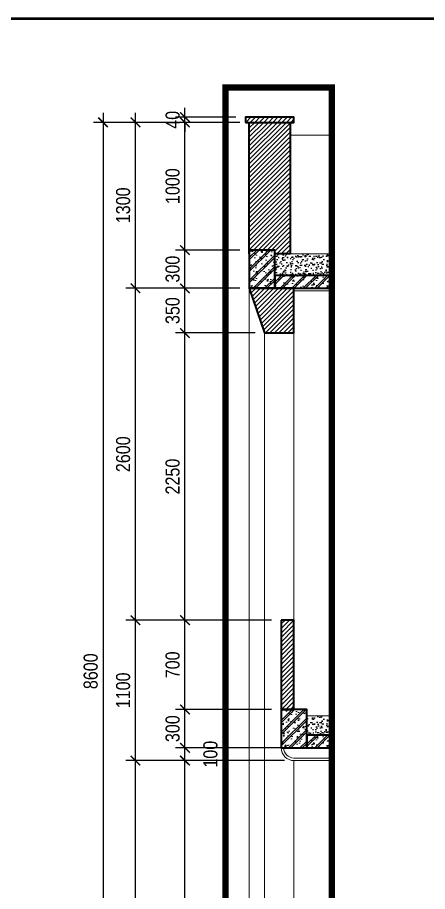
# Model space of a CAD drawing. Header units: inches. Extents: x 236662 to 497023, y -248575 to 81795.
# Drawn here: x 287281 to 290492, y -141857 to -135010 of the extents above; entities that cross this region are included whole.
import ezdxf
from ezdxf.xclip import XClip

# ---------------------------------------------------------------- set-up
doc = ezdxf.new("R2010")
doc.units = ezdxf.units.IN
doc.header["$LTSCALE"] = 10
doc.header["$MEASUREMENT"] = 0
doc.linetypes.add('ACAD_ISO02W100', pattern=[15, 12, -3])
for name, color, linetype, lineweight in [('02. HP_BE TONG', 1, 'Continuous', 35), ('03. HP_TUONG', 2, 'Continuous', 35), ('06. HP_THAY 1', 134, 'Continuous', 15), ('06. HP_THAY 2', 147, 'Continuous', 13), ('09_HP_HATCH', 8, 'Continuous', 5)]:
    doc.layers.add(name, color=color, linetype=linetype, lineweight=lineweight)
for name, color, linetype in [('07. HP_KY HIEU', 43, 'Continuous'), ('08. HP_DIM', 118, 'Continuous'), ('hach', 7, 'Continuous')]:
    doc.layers.add(name, color=color, linetype=linetype)
doc.styles.add('text2', font='VHELVCN.TTF')
doc.dimstyles.new('AL-100 (1-50)', dxfattribs={"dimscale": 0.5, "dimtxt": 220, "dimasz": 150, "dimexe": 150, "dimexo": 150, "dimgap": 80, "dimtad": 1, "dimdec": 0, "dimzin": 9, "dimtxsty": 'text2', "dimblk": 'ARCHTICK', "dimcen": 1, "dimdle": 150, "dimclrd": 256, "dimclre": 256, "dimclrt": 7, "dimadec": 0, "dimazin": 0, "dimtfac": 1, "dimtdec": 0, "dimtix": 1, "dimtmove": 2, "dimatfit": 3, "dimldrblk": 'ARCHTICK', "dimfxl": 1, "dimtolj": 1, "dimtzin": 0, "dimlwd": -1, "dimlwe": -1, "dimarcsym": 0})

# ---------------------------------------------------------------- blocks, each defined once
blk = doc.blocks.new('KHUNG TEN A-3')
at = {"layer": '02. HP_BE TONG', "color": 1, "const_width": 0.5}
blk.add_lwpolyline([(15, 5), (415, 5), (415, 292), (15, 292)], close=True, dxfattribs=at)
blk = doc.blocks.new('ÁD221234RRE')
at = {"layer": '09_HP_HATCH'}
h = blk.add_hatch(dxfattribs=at)
h.set_pattern_fill('CHAU-01', color=256, scale=15, pattern_type=2)
h.set_pattern_definition([(50, (-55276.965, -37444.2), (107.58903, -9.41282), [11.25, -123.75]), (355, (-55276.97, -37444.2), (-20.8127, 112.82882), [9, -99]), (100.4514, (-55268, -37444.99), (86.7764, 103.41593), [9.56103, -105.17132]), (46.1842, (-55276.97, -37414.2), (160.08616, -24.82785), [16.875, -185.625]), (96.6356, (-55263.62, -37416.27), (140.1994, 146.11768), [14.34154, -157.75695]), (351.1842, (-55276.97, -37414.2), (140.1993, 146.1178), [13.5, -148.5]), (21, (-55261.965, -37421.7), (89.53606, -60.39283), [11.25, -123.75]), (326, (-55261.97, -37421.7), (36.4973, 108.7725), [9, -99]), (71.4514, (-55254.5, -37426.73), (126.0334, 48.37957), [9.56103, -105.17132]), (37.5, (-55276.965, -37444.2), (1.823978, 49.934078), [0, -97.8, 0, -100.5, 0, -99.375]), (7.5, (-55276.965, -37444.2), (39.46043, 59.161757), [0, -57.3, 0, -95.55, 0, -37.875]), (327.5, (-55310.415, -37444.2), (80.073365, -3.38323), [0, -37.5, 0, -117, 0, -155.25]), (317.5, (-55325.415, -37444.2), (87.477925, 15.01575), [0, -48.75, 0, -77.7, 0, -110.25]), (45, (-55276.965, -37444.2), (-45.07806, 45.07806), []), (45, (-55276.965, -37425.827), (-45.07806, 45.07806), [])])
h.paths.add_polyline_path([(0, -300), (200, -300), (200, 0), (0, 0)])
at = {"layer": '02. HP_BE TONG'}
blk.add_lwpolyline([(0, -300), (200, -300), (200, 0), (0, 0)], close=True, dxfattribs=at)
blk = doc.blocks.new('MATCAT 1-1')
at = {"layer": '09_HP_HATCH'}
h = blk.add_hatch(dxfattribs=at)
h.set_pattern_fill('ANSI31', color=8, scale=200)
h.paths.add_polyline_path([(-15850, 12540), (-16230, 12540), (-16230, 12500), (-15850, 12500)])
h = blk.add_hatch(dxfattribs=at)
h.set_pattern_fill('ANSI31', color=8, scale=200)
h.paths.add_polyline_path([(-16000, 11500), (-16000, 11470), (-15880, 11470), (-15880, 12500), (-16200, 12500), (-16200, 11500)])
h = blk.add_hatch(dxfattribs=at)
h.set_pattern_fill('CHAU-01', color=256, scale=15, pattern_type=2)
h.set_pattern_definition([(50, (-157386.48, -67641.05), (107.589027, -9.41282), [11.25, -123.75]), (355, (-157386.48, -67641.05), (-20.8127, 112.82882), [9, -99]), (100.4514, (-157377.52, -67641.83), (86.77641, 103.41593), [9.56103, -105.17132]), (46.1842, (-157386.48, -67611.05), (160.08616, -24.82785), [16.875, -185.625]), (96.6356, (-157373.14, -67613.12), (140.1994, 146.11768), [14.34154, -157.75695]), (351.1842, (-157386.48, -67611.05), (140.1993, 146.11779), [13.5, -148.5]), (21, (-157371.48, -67618.55), (89.53606, -60.392834), [11.25, -123.75]), (326, (-157371.48, -67618.55), (36.4973, 108.77251), [9, -99]), (71.4514, (-157364.02, -67623.58), (126.033394, 48.379575), [9.56103, -105.17132]), (37.5, (-157386.483, -67641.05), (1.823978, 49.934078), [0, -97.8, 0, -100.5, 0, -99.375]), (7.5, (-157386.483, -67641.05), (39.46043, 59.161757), [0, -57.3, 0, -95.55, 0, -37.875]), (327.5, (-157419.933, -67641.05), (80.073365, -3.383231), [0, -37.5, 0, -117, 0, -155.25]), (317.5, (-157434.93, -67641.05), (87.477925, 15.015747), [0, -48.75, 0, -77.7, 0, -110.25]), (45, (-157386.483, -67641.05), (-45.078057, 45.078057), []), (45, (-157386.483, -67622.674), (-45.078057, 45.078057), [])])
h.paths.add_polyline_path([(-16000, 11300), (-16000, 11200), (-15000, 11200), (-15000, 11300)])
h = blk.add_hatch(dxfattribs=at)
h.set_pattern_fill('ANSI31', color=8, scale=200)
h.paths.add_polyline_path([(-15850, 11200), (-16200, 11200), (-16080, 10850), (-15850, 10850)])
h.paths.add_polyline_path([(-14850, 11200), (-15000, 11200), (-15000, 10200), (-14850, 10200)])
h = blk.add_hatch(dxfattribs=at)
h.set_pattern_fill('ANSI31', color=8, scale=200)
h.paths.add_polyline_path([(-15850, 8600), (-15950, 8600), (-15950, 7900), (-15850, 7900)])
h.paths.add_polyline_path([(-14850, 7550), (-15000, 7550), (-15000, 6600), (-14850, 6600)])
h = blk.add_hatch(dxfattribs=at)
h.set_pattern_fill('CHAU-01', color=256, scale=15, pattern_type=2)
h.set_pattern_definition([(50, (-157386.48, -71241.05), (107.589027, -9.41282), [11.25, -123.75]), (355, (-157386.48, -71241.05), (-20.8127, 112.82882), [9, -99]), (100.4514, (-157377.52, -71241.83), (86.77641, 103.41593), [9.56103, -105.17132]), (46.1842, (-157386.48, -71211.05), (160.08616, -24.82785), [16.875, -185.625]), (96.6356, (-157373.14, -71213.12), (140.1994, 146.11768), [14.34154, -157.75695]), (351.1842, (-157386.48, -71211.05), (140.1993, 146.11779), [13.5, -148.5]), (21, (-157371.48, -71218.55), (89.53606, -60.392834), [11.25, -123.75]), (326, (-157371.48, -71218.55), (36.4973, 108.77251), [9, -99]), (71.4514, (-157364.02, -71223.58), (126.033394, 48.379575), [9.56103, -105.17132]), (37.5, (-157386.483, -71241.05), (1.823978, 49.934078), [0, -97.8, 0, -100.5, 0, -99.375]), (7.5, (-157386.483, -71241.05), (39.46043, 59.161757), [0, -57.3, 0, -95.55, 0, -37.875]), (327.5, (-157419.933, -71241.05), (80.073365, -3.383231), [0, -37.5, 0, -117, 0, -155.25]), (317.5, (-157434.93, -71241.05), (87.477925, 15.015747), [0, -48.75, 0, -77.7, 0, -110.25]), (45, (-157386.483, -71241.05), (-45.078057, 45.078057), []), (45, (-157386.483, -71222.674), (-45.078057, 45.078057), [])])
h.paths.add_polyline_path([(-15750, 7700), (-15750, 7600), (-15000, 7600), (-15000, 7700)])
at = {"layer": 'hach'}
h = blk.add_hatch(dxfattribs=at)
h.set_pattern_fill('AR-SAND', color=8, scale=25, angle=45)
h.set_pattern_definition([(82.5, (-14800, 5189), (-35.17533, 32.94818), [0, -38, 0, -42.5, 0, -40.625]), (52.5, (-14800, 5189), (-18.60344, 81.1745), [0, -20.5, 0, -34.25, 0, -13.125]), (12.5, (-14821.744, 5167.256), (54.95073, 55.1508), [0, -12.5, 0, -45, 0, -58.75]), (2.5, (-14821.744, 5167.256), (37.62605, 68.6566), [0, -6.25, 0, -29.5, 0, -33.75])])
h.paths.add_polyline_path([(-15000, 11470), (-16000, 11470), (-16000, 11300), (-15000, 11300)])
h = blk.add_hatch(dxfattribs=at)
h.set_pattern_fill('AR-SAND', color=8, scale=25, angle=45)
h.set_pattern_definition([(82.5, (-14800, 1589), (-35.17533, 32.94818), [0, -38, 0, -42.5, 0, -40.625]), (52.5, (-14800, 1589), (-18.60344, 81.1745), [0, -20.5, 0, -34.25, 0, -13.125]), (12.5, (-14821.744, 1567.256), (54.95073, 55.1508), [0, -12.5, 0, -45, 0, -58.75]), (2.5, (-14821.744, 1567.256), (37.62605, 68.6566), [0, -6.25, 0, -29.5, 0, -33.75])])
h.paths.add_polyline_path([(-15000, 7850), (-15750, 7850), (-15750, 7700), (-15000, 7700)])
at = {"layer": '02. HP_BE TONG'}
for points in [[(-16000, 11300), (-16000, 11200), (-15000, 11200), (-15000, 11300)], [(-15750, 7700), (-15750, 7600), (-15000, 7600), (-15000, 7700)]]:
    blk.add_lwpolyline(points, close=True, dxfattribs=at)
at = {"layer": '03. HP_TUONG'}
for points in [[(-16230, 12500), (-15850, 12500), (-15850, 12540), (-16230, 12540)], [(-15950, 8600), (-15950, 7900), (-15850, 7900), (-15850, 8600)]]:
    blk.add_lwpolyline(points, close=True, dxfattribs=at)
for points in [[(-16200, 11470), (-16200, 11470), (-16200, 12500), (-15880, 12500), (-15880, 11470), (-16000, 11470)], [(-16200, 11200), (-16080, 10850), (-15850, 10850), (-15850, 11200), (-16200, 11200)]]:
    blk.add_lwpolyline(points, dxfattribs=at)
at = {"layer": '06. HP_THAY 1'}
for p, q in [((-15880, 12400), (-15000, 12400)), ((-16200, 3850), (-16200, 11200)), ((-16080, 3850), (-16080, 10850)), ((-15850, 7900), (-15850, 10850)), ((-15850, 7520), (-15000, 7520)), ((-15850, 5000), (-15850, 7500)), ((-15850, 7500), (-15000, 7500))]:
    blk.add_line(p, q, dxfattribs=at)
for radius in [100, 80]:
    blk.add_arc((-15850, 7600), radius, 180, 270, dxfattribs=at)
at = {"layer": '06. HP_THAY 2'}
for p, q in [((-16000, 11470), (-15000, 11470)), ((-16000, 11200), (-15000, 11200)), ((-15750, 7850), (-15000, 7850)), ((-15750, 7600), (-15000, 7600, -4))]:
    blk.add_line(p, q, dxfattribs=at)
blk.add_lwpolyline([(-15850, 11180), (-15000, 11180), (-15000, 11200), (-15850, 11200)], close=True, dxfattribs=at)
for p in [(-16200, 11500), (-15950, 7900)]:
    blk.add_blockref('ÁD221234RRE', p, dxfattribs=at)
blk = doc.blocks.new('_ArchTick')
at = {"color": 0, "linetype": 'ByBlock', "const_width": 0.15}
blk.add_lwpolyline([(-0.5, -0.5), (0.5, 0.5)], dxfattribs=at)
blk = doc.blocks.new('*D390')
at = {"layer": '08. HP_DIM', "transparency": 16777216}
for p, q in [((288592.6, -143406.5), (288592.6, -140756.5)), ((289371.5, -140831.5), (288517.6, -140831.5)), ((289271.5, -143331.5), (288517.6, -143331.5))]:
    blk.add_line(p, q, dxfattribs=at)
at = {"layer": 'Defpoints', "color": 0, "transparency": 16777216}
for p in [(288592.6, -140831.5), (289446.5, -140831.5), (289346.5, -143331.5)]:
    blk.add_point(p, dxfattribs=at)
at = {"layer": '08. HP_DIM', "transparency": 16777216, "xscale": 75, "yscale": 75, "zscale": 75}
for p, rotation in [((288592.6, -140831.5), 90), ((288592.6, -143331.5), 270)]:
    blk.add_blockref('_ArchTick', p, dxfattribs=dict(at, rotation=rotation))
at = {"layer": '08. HP_DIM', "color": 7, "transparency": 16777216, "insert": (288496.4, -142081.5), "char_height": 110, "attachment_point": 5, "rotation": 90, "style": 'text2'}
blk.add_mtext('\\A1;2500', dxfattribs=at)
blk = doc.blocks.new('*D391')
at = {"layer": '08. HP_DIM', "transparency": 16777216}
for p, q in [((288592.6, -140906.5), (288592.6, -140656.5)), ((289371.5, -140731.5), (288517.6, -140731.5)), ((289371.5, -140831.5), (288517.6, -140831.5))]:
    blk.add_line(p, q, dxfattribs=at)
at = {"layer": 'Defpoints', "color": 0, "transparency": 16777216}
for p in [(288592.6, -140731.5), (289446.5, -140731.5), (289446.5, -140831.5)]:
    blk.add_point(p, dxfattribs=at)
at = {"layer": '08. HP_DIM', "transparency": 16777216, "xscale": 75, "yscale": 75, "zscale": 75}
for p, rotation in [((288592.6, -140731.5), 90), ((288592.6, -140831.5), 270)]:
    blk.add_blockref('_ArchTick', p, dxfattribs=dict(at, rotation=rotation))
at = {"layer": '08. HP_DIM', "color": 7, "transparency": 16777216, "insert": (288792.4, -140781.5), "char_height": 110, "attachment_point": 5, "rotation": 90, "style": 'text2'}
blk.add_mtext('\\A1;100', dxfattribs=at)
blk = doc.blocks.new('*D392')
at = {"layer": '08. HP_DIM', "transparency": 16777216}
for p, q in [((288592.6, -140806.5), (288592.6, -140356.5)), ((289271.5, -140431.5), (288517.6, -140431.5)), ((289371.5, -140731.5), (288517.6, -140731.5))]:
    blk.add_line(p, q, dxfattribs=at)
at = {"layer": 'Defpoints', "color": 0, "transparency": 16777216}
for p in [(288592.6, -140431.5), (289346.5, -140431.5), (289446.5, -140731.5)]:
    blk.add_point(p, dxfattribs=at)
at = {"layer": '08. HP_DIM', "transparency": 16777216, "xscale": 75, "yscale": 75, "zscale": 75}
for p, rotation in [((288592.6, -140431.5), 90), ((288592.6, -140731.5), 270)]:
    blk.add_blockref('_ArchTick', p, dxfattribs=dict(at, rotation=rotation))
at = {"layer": '08. HP_DIM', "color": 7, "transparency": 16777216, "insert": (288496.4, -140581.5), "char_height": 110, "attachment_point": 5, "rotation": 90, "style": 'text2'}
blk.add_mtext('\\A1;300', dxfattribs=at)
blk = doc.blocks.new('*D393')
at = {"layer": '08. HP_DIM', "transparency": 16777216}
for p, q in [((288592.6, -140506.5), (288592.6, -139656.5)), ((289271.5, -139731.5), (288517.6, -139731.5)), ((289271.5, -140431.5), (288517.6, -140431.5))]:
    blk.add_line(p, q, dxfattribs=at)
at = {"layer": 'Defpoints', "color": 0, "transparency": 16777216}
for p in [(288592.6, -139731.5), (289346.5, -139731.5), (289346.5, -140431.5)]:
    blk.add_point(p, dxfattribs=at)
at = {"layer": '08. HP_DIM', "transparency": 16777216, "xscale": 75, "yscale": 75, "zscale": 75}
for p, rotation in [((288592.6, -139731.5), 90), ((288592.6, -140431.5), 270)]:
    blk.add_blockref('_ArchTick', p, dxfattribs=dict(at, rotation=rotation))
at = {"layer": '08. HP_DIM', "color": 7, "transparency": 16777216, "insert": (288496.4, -140081.5), "char_height": 110, "attachment_point": 5, "rotation": 90, "style": 'text2'}
blk.add_mtext('\\A1;700', dxfattribs=at)
blk = doc.blocks.new('*D394')
at = {"layer": '08. HP_DIM', "transparency": 16777216}
for p, q in [((288592.6, -139806.5), (288592.6, -137406.5)), ((289141.5, -137481.5), (288517.6, -137481.5)), ((289271.5, -139731.5), (288517.6, -139731.5))]:
    blk.add_line(p, q, dxfattribs=at)
at = {"layer": 'Defpoints', "color": 0, "transparency": 16777216}
for p in [(288592.6, -137481.5), (289216.5, -137481.5), (289346.5, -139731.5)]:
    blk.add_point(p, dxfattribs=at)
at = {"layer": '08. HP_DIM', "transparency": 16777216, "xscale": 75, "yscale": 75, "zscale": 75}
for p, rotation in [((288592.6, -137481.5), 90), ((288592.6, -139731.5), 270)]:
    blk.add_blockref('_ArchTick', p, dxfattribs=dict(at, rotation=rotation))
at = {"layer": '08. HP_DIM', "color": 7, "transparency": 16777216, "insert": (288496.4, -138606.5), "char_height": 110, "attachment_point": 5, "rotation": 90, "style": 'text2'}
blk.add_mtext('\\A1;2250', dxfattribs=at)
blk = doc.blocks.new('*D395')
at = {"layer": '08. HP_DIM', "transparency": 16777216}
for p, q in [((288592.6, -137556.5), (288592.6, -137056.5)), ((289021.5, -137131.5), (288517.6, -137131.5)), ((289141.5, -137481.5), (288517.6, -137481.5))]:
    blk.add_line(p, q, dxfattribs=at)
at = {"layer": 'Defpoints', "color": 0, "transparency": 16777216}
for p in [(288592.6, -137131.5), (289096.5, -137131.5), (289216.5, -137481.5)]:
    blk.add_point(p, dxfattribs=at)
at = {"layer": '08. HP_DIM', "transparency": 16777216, "xscale": 75, "yscale": 75, "zscale": 75}
for p, rotation in [((288592.6, -137131.5), 90), ((288592.6, -137481.5), 270)]:
    blk.add_blockref('_ArchTick', p, dxfattribs=dict(at, rotation=rotation))
at = {"layer": '08. HP_DIM', "color": 7, "transparency": 16777216, "insert": (288496.4, -137306.5), "char_height": 110, "attachment_point": 5, "rotation": 90, "style": 'text2'}
blk.add_mtext('\\A1;350', dxfattribs=at)
blk = doc.blocks.new('*D396')
at = {"layer": '08. HP_DIM', "transparency": 16777216}
for p, q in [((288592.6, -137206.5), (288592.6, -136756.5)), ((289021.5, -136831.5), (288517.6, -136831.5)), ((289021.5, -137131.5), (288517.6, -137131.5))]:
    blk.add_line(p, q, dxfattribs=at)
at = {"layer": 'Defpoints', "color": 0, "transparency": 16777216}
for p in [(288592.6, -136831.5), (289096.5, -136831.5), (289096.5, -137131.5)]:
    blk.add_point(p, dxfattribs=at)
at = {"layer": '08. HP_DIM', "transparency": 16777216, "xscale": 75, "yscale": 75, "zscale": 75}
for p, rotation in [((288592.6, -136831.5), 90), ((288592.6, -137131.5), 270)]:
    blk.add_blockref('_ArchTick', p, dxfattribs=dict(at, rotation=rotation))
at = {"layer": '08. HP_DIM', "color": 7, "transparency": 16777216, "insert": (288496.4, -136981.5), "char_height": 110, "attachment_point": 5, "rotation": 90, "style": 'text2'}
blk.add_mtext('\\A1;300', dxfattribs=at)
blk = doc.blocks.new('*D397')
at = {"layer": '08. HP_DIM', "transparency": 16777216}
for p, q in [((288592.6, -136906.5), (288592.6, -135756.5)), ((289021.5, -135831.5), (288517.6, -135831.5)), ((289021.5, -136831.5), (288517.6, -136831.5))]:
    blk.add_line(p, q, dxfattribs=at)
at = {"layer": 'Defpoints', "color": 0, "transparency": 16777216}
for p in [(288592.6, -135831.5), (289096.5, -135831.5), (289096.5, -136831.5)]:
    blk.add_point(p, dxfattribs=at)
at = {"layer": '08. HP_DIM', "transparency": 16777216, "xscale": 75, "yscale": 75, "zscale": 75}
for p, rotation in [((288592.6, -135831.5), 90), ((288592.6, -136831.5), 270)]:
    blk.add_blockref('_ArchTick', p, dxfattribs=dict(at, rotation=rotation))
at = {"layer": '08. HP_DIM', "color": 7, "transparency": 16777216, "insert": (288496.4, -136331.5), "char_height": 110, "attachment_point": 5, "rotation": 90, "style": 'text2'}
blk.add_mtext('\\A1;1000', dxfattribs=at)
blk = doc.blocks.new('*D398')
at = {"layer": '08. HP_DIM', "transparency": 16777216}
for p, q in [((288592.6, -135791.5), (288592.6, -135716.5)), ((288991.5, -135791.5), (288517.6, -135791.5)), ((289021.5, -135831.5), (288517.6, -135831.5)), ((288592.6, -135831.5), (288592.6, -135791.5)), ((288592.6, -135831.5), (288592.6, -135906.5))]:
    blk.add_line(p, q, dxfattribs=at)
at = {"layer": 'Defpoints', "color": 0, "transparency": 16777216}
for p in [(288592.6, -135791.5), (289066.5, -135791.5), (289096.5, -135831.5)]:
    blk.add_point(p, dxfattribs=at)
at = {"layer": '08. HP_DIM', "transparency": 16777216, "xscale": 75, "yscale": 75, "zscale": 75}
for p, rotation in [((288592.6, -135791.5), 270), ((288592.6, -135831.5), 90)]:
    blk.add_blockref('_ArchTick', p, dxfattribs=dict(at, rotation=rotation))
at = {"layer": '08. HP_DIM', "color": 7, "transparency": 16777216, "insert": (288496.4, -135811.5), "char_height": 110, "attachment_point": 5, "rotation": 90, "style": 'text2'}
blk.add_mtext('\\A1;40', dxfattribs=at)
blk = doc.blocks.new('*D403')
at = {"layer": '08. HP_DIM', "transparency": 16777216}
for p, q in [((288205, -143406.5), (288205, -140756.5)), ((289371.5, -140831.5), (288130, -140831.5)), ((289271.5, -143331.5), (288130, -143331.5))]:
    blk.add_line(p, q, dxfattribs=at)
at = {"layer": 'Defpoints', "color": 0, "transparency": 16777216}
for p in [(288205, -140831.5), (289446.5, -140831.5), (289346.5, -143331.5)]:
    blk.add_point(p, dxfattribs=at)
at = {"layer": '08. HP_DIM', "transparency": 16777216, "xscale": 75, "yscale": 75, "zscale": 75}
for p, rotation in [((288205, -140831.5), 90), ((288205, -143331.5), 270)]:
    blk.add_blockref('_ArchTick', p, dxfattribs=dict(at, rotation=rotation))
at = {"layer": '08. HP_DIM', "color": 7, "transparency": 16777216, "insert": (288108.9, -142081.5), "char_height": 110, "attachment_point": 5, "rotation": 90, "style": 'text2'}
blk.add_mtext('\\A1;2500', dxfattribs=at)
blk = doc.blocks.new('*D404')
at = {"layer": '08. HP_DIM', "transparency": 16777216}
for p, q in [((288205, -140906.5), (288205, -139656.5)), ((289271.5, -139731.5), (288130, -139731.5)), ((289371.5, -140831.5), (288130, -140831.5))]:
    blk.add_line(p, q, dxfattribs=at)
at = {"layer": 'Defpoints', "color": 0, "transparency": 16777216}
for p in [(288205, -139731.5), (289346.5, -139731.5), (289446.5, -140831.5)]:
    blk.add_point(p, dxfattribs=at)
at = {"layer": '08. HP_DIM', "transparency": 16777216, "xscale": 75, "yscale": 75, "zscale": 75}
for p, rotation in [((288205, -139731.5), 90), ((288205, -140831.5), 270)]:
    blk.add_blockref('_ArchTick', p, dxfattribs=dict(at, rotation=rotation))
at = {"layer": '08. HP_DIM', "color": 7, "transparency": 16777216, "insert": (288108.9, -140281.5), "char_height": 110, "attachment_point": 5, "rotation": 90, "style": 'text2'}
blk.add_mtext('\\A1;1100', dxfattribs=at)
blk = doc.blocks.new('*D405')
at = {"layer": '08. HP_DIM', "transparency": 16777216}
for p, q in [((288205, -139806.5), (288205, -137056.5)), ((289021.5, -137131.5), (288130, -137131.5)), ((289271.5, -139731.5), (288130, -139731.5))]:
    blk.add_line(p, q, dxfattribs=at)
at = {"layer": 'Defpoints', "color": 0, "transparency": 16777216}
for p in [(288205, -137131.5), (289096.5, -137131.5), (289346.5, -139731.5)]:
    blk.add_point(p, dxfattribs=at)
at = {"layer": '08. HP_DIM', "transparency": 16777216, "xscale": 75, "yscale": 75, "zscale": 75}
for p, rotation in [((288205, -137131.5), 90), ((288205, -139731.5), 270)]:
    blk.add_blockref('_ArchTick', p, dxfattribs=dict(at, rotation=rotation))
at = {"layer": '08. HP_DIM', "color": 7, "transparency": 16777216, "insert": (288108.9, -138431.5), "char_height": 110, "attachment_point": 5, "rotation": 90, "style": 'text2'}
blk.add_mtext('\\A1;2600', dxfattribs=at)
blk = doc.blocks.new('*D406')
at = {"layer": '08. HP_DIM', "transparency": 16777216}
for p, q in [((288205, -137206.5), (288205, -135756.5)), ((289021.5, -135831.5), (288130, -135831.5)), ((289021.5, -137131.5), (288130, -137131.5))]:
    blk.add_line(p, q, dxfattribs=at)
at = {"layer": 'Defpoints', "color": 0, "transparency": 16777216}
for p in [(288205, -135831.5), (289096.5, -135831.5), (289096.5, -137131.5)]:
    blk.add_point(p, dxfattribs=at)
at = {"layer": '08. HP_DIM', "transparency": 16777216, "xscale": 75, "yscale": 75, "zscale": 75}
for p, rotation in [((288205, -135831.5), 90), ((288205, -137131.5), 270)]:
    blk.add_blockref('_ArchTick', p, dxfattribs=dict(at, rotation=rotation))
at = {"layer": '08. HP_DIM', "color": 7, "transparency": 16777216, "insert": (288108.9, -136481.5), "char_height": 110, "attachment_point": 5, "rotation": 90, "style": 'text2'}
blk.add_mtext('\\A1;1300', dxfattribs=at)
blk = doc.blocks.new('*D407')
at = {"layer": '08. HP_DIM', "transparency": 16777216}
for p, q in [((287951.1, -135756.5), (287951.1, -144506.5)), ((289021.5, -135831.5), (287876.1, -135831.5)), ((289371.5, -144431.5), (287876.1, -144431.5))]:
    blk.add_line(p, q, dxfattribs=at)
at = {"layer": 'Defpoints', "color": 0, "transparency": 16777216}
for p in [(289096.5, -135831.5), (287951.1, -144431.5), (289446.5, -144431.5)]:
    blk.add_point(p, dxfattribs=at)
at = {"layer": '08. HP_DIM', "transparency": 16777216, "xscale": 75, "yscale": 75, "zscale": 75}
for p, rotation in [((287951.1, -135831.5), 90), ((287951.1, -144431.5), 270)]:
    blk.add_blockref('_ArchTick', p, dxfattribs=dict(at, rotation=rotation))
at = {"layer": '08. HP_DIM', "color": 7, "transparency": 16777216, "insert": (287855, -140131.5), "char_height": 110, "attachment_point": 5, "rotation": 90, "style": 'text2'}
blk.add_mtext('\\A1;8600', dxfattribs=at)

msp = doc.modelspace()

# ---------------------------------------------------------------- linework, layer by layer
at = {"layer": '07. HP_KY HIEU', "linetype": 'ACAD_ISO02W100', "ltscale": 5, "const_width": 50, "elevation": -12.6}
msp.add_lwpolyline([(288910.8, -144705), (288910.8, -135557.3), (289743.1, -135557.3), (289743.1, -144705)], close=True, dxfattribs=at)

# ---------------------------------------------------------------- block references
at = {"color": 1, "xscale": 41.92548438755171, "yscale": 41.92548438755171, "zscale": 41.92548438755171}
msp.add_blockref('KHUNG TEN A-3', (282444.6, -147262.5, -166.2), dxfattribs=at)
ref = msp.add_blockref('MATCAT 1-1', (305296.5, -148331.5))
XClip(ref).set_block_clipping_path([(-16385.7521347107, 3626.4932071802), (-15553.4181751653, 12774.1849271648)])

# ---------------------------------------------------------------- dimensions: what is measured, and where the dimension line sits
at = {"layer": '08. HP_DIM'}
for base, p1, p2, picture, middle in [((287951.1, -144431.5), (289096.5, -135831.5), (289446.5, -144431.5), '*D407', (287855, -140131.5)), ((288205, -135831.5), (289096.5, -137131.5), (289096.5, -135831.5), '*D406', (288108.9, -136481.5)), ((288592.6, -135791.5), (289096.5, -135831.5), (289066.5, -135791.5), '*D398', (288496.4, -135811.5)), ((288592.6, -135831.5), (289096.5, -136831.5), (289096.5, -135831.5), '*D397', (288496.4, -136331.5)), ((288592.6, -136831.5), (289096.5, -137131.5), (289096.5, -136831.5), '*D396', (288496.4, -136981.5)), ((288205, -137131.5), (289346.5, -139731.5), (289096.5, -137131.5), '*D405', (288108.9, -138431.5)), ((288592.6, -137131.5), (289216.5, -137481.5), (289096.5, -137131.5), '*D395', (288496.4, -137306.5)), ((288592.6, -137481.5), (289346.5, -139731.5), (289216.5, -137481.5), '*D394', (288496.4, -138606.5)), ((288205, -139731.5), (289446.5, -140831.5), (289346.5, -139731.5), '*D404', (288108.9, -140281.5)), ((288592.6, -139731.5), (289346.5, -140431.5), (289346.5, -139731.5), '*D393', (288496.4, -140081.5)), ((288592.6, -140431.5), (289446.5, -140731.5), (289346.5, -140431.5), '*D392', (288496.4, -140581.5)), ((288205, -140831.5), (289346.5, -143331.5), (289446.5, -140831.5), '*D403', (288108.9, -142081.5)), ((288592.6, -140831.5), (289346.5, -143331.5), (289446.5, -140831.5), '*D390', (288496.4, -142081.5))]:
    dim = msp.add_linear_dim(base=base, p1=p1, p2=p2, angle=90, dimstyle='AL-100 (1-50)', dxfattribs=at)
    dim.commit()
    dim.dimension.update_dxf_attribs({"geometry": picture, "text_midpoint": middle})
dim = msp.add_linear_dim(base=(288592.6, -140731.5), p1=(289446.5, -140831.5), p2=(289446.5, -140731.5), angle=90, dimstyle='AL-100 (1-50)', dxfattribs=at)
dim.commit()
dim.dimension.update_dxf_attribs({"geometry": '*D391', "text_midpoint": (288792.4, -140781.5), "dimtype": 160})

doc.saveas('drawing.dxf')
